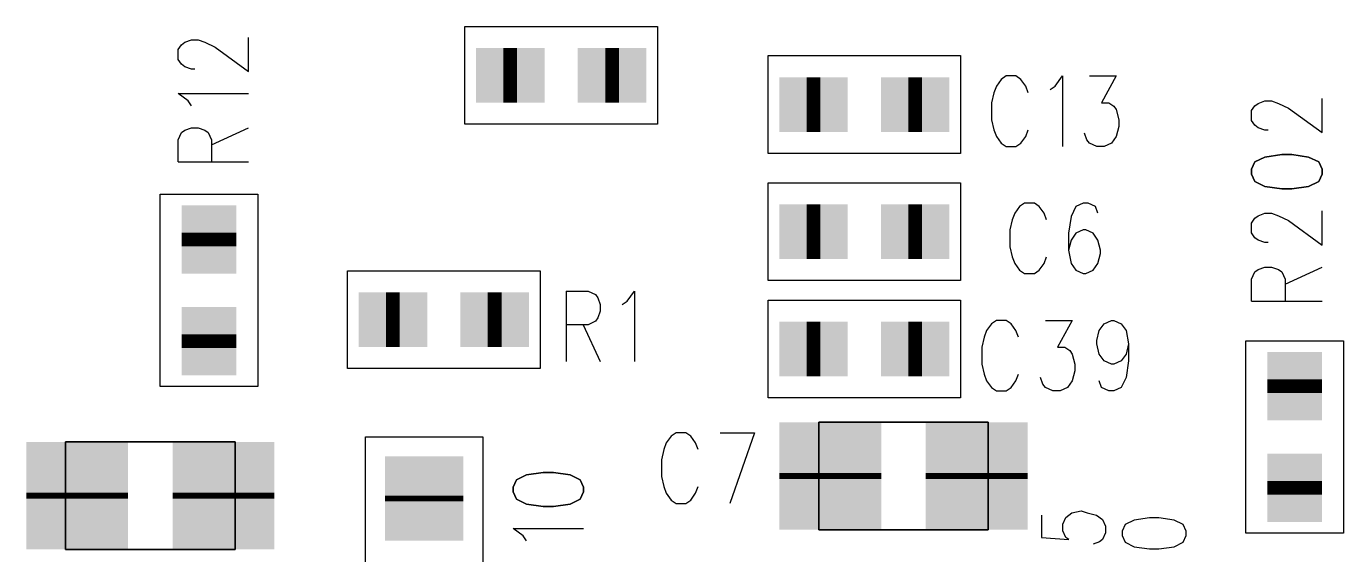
# Model space of a CAD drawing. Extents: x 12040 to 27945, y 10799 to 21199.
# Drawn here: x 17992 to 18665, y 16565 to 16836 of the extents above; entities that cross this region are included whole.
import ezdxf

# ---------------------------------------------------------------- set-up
doc = ezdxf.new("R2010")
doc.units = 0
doc.header["$MEASUREMENT"] = 0
doc.layers.add('ASSYDWGBOT_PHO', color=7, linetype='Continuous')

msp = doc.modelspace()

# ---------------------------------------------------------------- linework, layer by layer
at = {"layer": 'ASSYDWGBOT_PHO'}
for points in [[(18215.79, 16835.63), (18314.211, 16835.63)], [(18215.79, 16785.629), (18215.79, 16835.63)], [(18314.211, 16835.63), (18314.211, 16785.629)], [(18072.58, 16827.499), (18076.019, 16828.751)], [(18076.019, 16828.751), (18079.451, 16828.751)], [(18079.451, 16828.751), (18082.89, 16827.499)], [(18105.23, 16812.5), (18105.23, 16830)], [(18069.139, 16823.75), (18070.86, 16826.25)], [(18069.139, 16818.75), (18069.139, 16823.75)], [(18070.86, 16826.25), (18072.58, 16827.499)], [(18082.89, 16827.499), (18088.051, 16825.001)], [(18088.051, 16825.001), (18105.23, 16812.5)], [(18070.86, 16816.25), (18069.139, 16818.75)], [(18072.58, 16815.001), (18070.86, 16816.25)], [(18076.019, 16813.749), (18072.58, 16815.001)], [(18370.79, 16820.629), (18469.21, 16820.629)], [(18370.79, 16770.63), (18370.79, 16820.629)], [(18469.21, 16820.629), (18469.21, 16770.63)], [(18077.73, 16813.749), (18076.019, 16813.749)], [(18490, 16808.519), (18487.499, 16805.08)], [(18492.5, 16810.23), (18490, 16808.519)], [(18497.499, 16810.23), (18492.5, 16810.23)], [(18500, 16808.519), (18497.499, 16810.23)], [(18502.501, 16805.08), (18500, 16808.519)], [(18517.5, 16805.08), (18521.25, 16810.23)], [(18521.25, 16810.23), (18521.25, 16774.139)], [(18535, 16810.23), (18548.75, 16810.23)], [(18548.75, 16810.23), (18541.25, 16796.48)], [(18486.25, 16801.64), (18485.001, 16796.48)], [(18487.499, 16805.08), (18486.25, 16801.64)], [(18503.75, 16801.64), (18502.501, 16805.08)], [(18514.999, 16803.36), (18517.5, 16805.08)], [(18074.301, 16797.501), (18069.139, 16801.25)], [(18069.139, 16801.25), (18105.23, 16801.25)], [(18076.019, 16795), (18074.301, 16797.501)], [(18485.001, 16796.48), (18485.001, 16787.889)], [(18541.25, 16796.48), (18545, 16796.48)], [(18545, 16796.48), (18547.501, 16794.769)], [(18547.501, 16794.769), (18548.75, 16793.051)], [(18617.889, 16792.5), (18619.61, 16795)], [(18619.61, 16795), (18621.33, 16796.249)], [(18621.33, 16796.249), (18624.769, 16797.501)], [(18624.769, 16797.501), (18628.201, 16797.501)], [(18628.201, 16797.501), (18631.639, 16796.249)], [(18631.639, 16796.249), (18636.801, 16793.751)], [(18653.98, 16781.25), (18653.98, 16798.75)], [(18548.75, 16793.051), (18549.999, 16787.889)], [(18617.889, 16787.5), (18617.889, 16792.5)], [(18636.801, 16793.751), (18653.98, 16781.25)], [(18069.139, 16777.5), (18070.86, 16781.25)], [(18070.86, 16781.25), (18072.58, 16782.499)], [(18072.58, 16782.499), (18076.019, 16783.751)], [(18076.019, 16783.751), (18079.451, 16783.751)], [(18079.451, 16783.751), (18082.89, 16782.499)], [(18082.89, 16782.499), (18084.61, 16781.25)], [(18084.61, 16781.25), (18086.33, 16777.5)], [(18086.33, 16775), (18105.23, 16783.751)], [(18314.211, 16785.629), (18215.79, 16785.629)], [(18485.001, 16787.889), (18486.25, 16782.73)], [(18486.25, 16782.73), (18487.499, 16779.301)], [(18502.501, 16779.301), (18503.75, 16782.73)], [(18549.999, 16784.451), (18548.75, 16779.301)], [(18549.999, 16787.889), (18549.999, 16784.451)], [(18619.61, 16785), (18617.889, 16787.5)], [(18621.33, 16783.751), (18619.61, 16785)], [(18624.769, 16782.499), (18621.33, 16783.751)], [(18626.48, 16782.499), (18624.769, 16782.499)], [(18069.139, 16766.251), (18069.139, 16777.5)], [(18086.33, 16777.5), (18086.33, 16766.251)], [(18487.499, 16779.301), (18490, 16775.86)], [(18490, 16775.86), (18492.5, 16774.139)], [(18497.499, 16774.139), (18500, 16775.86)], [(18500, 16775.86), (18502.501, 16779.301)], [(18533.751, 16777.58), (18532.499, 16781.019)], [(18535, 16775.86), (18533.751, 16777.58)], [(18538.75, 16774.139), (18535, 16775.86)], [(18546.249, 16775.86), (18542.5, 16774.139)], [(18548.75, 16779.301), (18546.249, 16775.86)], [(18469.21, 16770.63), (18370.79, 16770.63)], [(18492.5, 16774.139), (18497.499, 16774.139)], [(18542.5, 16774.139), (18538.75, 16774.139)], [(18069.139, 16766.251), (18105.23, 16766.251)], [(18370.79, 16755.63), (18469.21, 16755.63)], [(18370.79, 16705.629), (18370.79, 16755.63)], [(18469.21, 16755.63), (18469.21, 16705.629)], [(18059.999, 16651.409), (18059.999, 16749.84)], [(18059.999, 16749.84), (18110.001, 16749.84)], [(18110.001, 16749.84), (18110.001, 16651.409)], [(18499.38, 16743.521), (18496.88, 16740.08)], [(18501.881, 16745.23), (18499.38, 16743.521)], [(18506.88, 16745.23), (18501.881, 16745.23)], [(18509.38, 16743.521), (18506.88, 16745.23)], [(18511.881, 16740.08), (18509.38, 16743.521)], [(18528.13, 16743.521), (18525.631, 16738.359)], [(18531.879, 16745.23), (18528.13, 16743.521)], [(18534.38, 16745.23), (18531.879, 16745.23)], [(18538.13, 16743.521), (18534.38, 16745.23)], [(18539.379, 16740.08), (18538.13, 16743.521)], [(18653.98, 16723.749), (18653.98, 16741.249)], [(18495.63, 16736.641), (18494.381, 16731.48)], [(18496.88, 16740.08), (18495.63, 16736.641)], [(18513.13, 16736.641), (18511.881, 16740.08)], [(18525.631, 16738.359), (18524.38, 16729.771)], [(18617.889, 16735.001), (18619.61, 16737.499)], [(18617.889, 16730), (18617.889, 16735.001)], [(18619.61, 16737.499), (18621.33, 16738.75)], [(18621.33, 16738.75), (18624.769, 16740)], [(18624.769, 16740), (18628.201, 16740)], [(18628.201, 16740), (18631.639, 16738.75)], [(18631.639, 16738.75), (18636.801, 16736.25)], [(18636.801, 16736.25), (18653.98, 16723.749)], [(18494.381, 16731.48), (18494.381, 16722.891)], [(18524.38, 16729.771), (18524.38, 16721.17)], [(18528.13, 16729.771), (18525.631, 16726.33)], [(18531.879, 16731.48), (18528.13, 16729.771)], [(18533.131, 16731.48), (18531.879, 16731.48)], [(18536.88, 16729.771), (18533.131, 16731.48)], [(18539.379, 16726.33), (18536.88, 16729.771)], [(18619.61, 16727.501), (18617.889, 16730)], [(18621.33, 16726.25), (18619.61, 16727.501)], [(18494.381, 16722.891), (18495.63, 16717.73)], [(18525.631, 16726.33), (18524.38, 16721.17)], [(18524.38, 16721.17), (18525.631, 16714.3)], [(18540.63, 16721.17), (18539.379, 16726.33)], [(18540.63, 16719.45), (18540.63, 16721.17)], [(18624.769, 16725), (18621.33, 16726.25)], [(18626.48, 16725), (18624.769, 16725)], [(18495.63, 16717.73), (18496.88, 16714.3)], [(18496.88, 16714.3), (18499.38, 16710.859)], [(18509.38, 16710.859), (18511.881, 16714.3)], [(18511.881, 16714.3), (18513.13, 16717.73)], [(18525.631, 16714.3), (18528.13, 16710.859)], [(18536.88, 16710.859), (18539.379, 16714.3)], [(18539.379, 16714.3), (18540.63, 16719.45)], [(18155.79, 16710.63), (18254.21, 16710.63)], [(18155.79, 16660.629), (18155.79, 16710.63)], [(18254.21, 16710.63), (18254.21, 16660.629)], [(18499.38, 16710.859), (18501.881, 16709.141)], [(18501.881, 16709.141), (18506.88, 16709.141)], [(18506.88, 16709.141), (18509.38, 16710.859)], [(18528.13, 16710.859), (18531.879, 16709.141)], [(18531.879, 16709.141), (18533.131, 16709.141)], [(18533.131, 16709.141), (18536.88, 16710.859)], [(18617.889, 16706.249), (18619.61, 16709.999)], [(18619.61, 16709.999), (18621.33, 16711.25)], [(18621.33, 16711.25), (18624.769, 16712.5)], [(18624.769, 16712.5), (18628.201, 16712.5)], [(18628.201, 16712.5), (18631.639, 16711.25)], [(18631.639, 16711.25), (18633.36, 16709.999)], [(18633.36, 16709.999), (18635.08, 16706.249)], [(18635.08, 16703.751), (18653.98, 16712.5)], [(18469.21, 16705.629), (18370.79, 16705.629)], [(18617.889, 16695), (18617.889, 16706.249)], [(18635.08, 16706.249), (18635.08, 16695)], [(18267.5, 16700.23), (18267.5, 16664.141)], [(18267.5, 16700.23), (18278.749, 16700.23)], [(18278.749, 16700.23), (18282.499, 16698.521)], [(18282.499, 16698.521), (18283.751, 16696.8)], [(18283.751, 16696.8), (18285, 16693.359)], [(18296.249, 16693.359), (18298.75, 16695.08)], [(18298.75, 16695.08), (18302.5, 16700.23)], [(18302.5, 16700.23), (18302.5, 16664.141)], [(18370.79, 16695.629), (18469.21, 16695.629)], [(18370.79, 16645.63), (18370.79, 16695.629)], [(18469.21, 16695.629), (18469.21, 16645.63)], [(18617.889, 16695), (18653.98, 16695)], [(18285, 16689.92), (18283.751, 16686.48)], [(18285, 16693.359), (18285, 16689.92)], [(18278.749, 16683.05), (18267.5, 16683.05)], [(18276.251, 16683.05), (18285, 16664.141)], [(18282.499, 16684.771), (18278.749, 16683.05)], [(18283.751, 16686.48), (18282.499, 16684.771)], [(18485.001, 16683.519), (18482.5, 16680.08)], [(18487.499, 16685.23), (18485.001, 16683.519)], [(18492.5, 16685.23), (18487.499, 16685.23)], [(18495.001, 16683.519), (18492.5, 16685.23)], [(18497.499, 16680.08), (18495.001, 16683.519)], [(18512.501, 16685.23), (18526.251, 16685.23)], [(18526.251, 16685.23), (18518.749, 16671.48)], [(18540.001, 16680.08), (18542.5, 16683.519)], [(18542.5, 16683.519), (18546.249, 16685.23)], [(18546.249, 16685.23), (18547.501, 16685.23)], [(18547.501, 16685.23), (18551.25, 16683.519)], [(18551.25, 16683.519), (18553.749, 16680.08)], [(18481.251, 16676.64), (18480, 16671.48)], [(18482.5, 16680.08), (18481.251, 16676.64)], [(18498.751, 16676.64), (18497.499, 16680.08)], [(18538.75, 16674.919), (18540.001, 16680.08)], [(18538.75, 16673.201), (18538.75, 16674.919)], [(18553.749, 16680.08), (18555, 16673.201)], [(18615, 16576.42), (18615, 16674.841)], [(18615, 16674.841), (18665.001, 16674.841)], [(18665.001, 16674.841), (18665.001, 16576.42)], [(18480, 16671.48), (18480, 16662.889)], [(18518.749, 16671.48), (18522.499, 16671.48)], [(18522.499, 16671.48), (18525, 16669.769)], [(18525, 16669.769), (18526.251, 16668.051)], [(18526.251, 16668.051), (18527.5, 16662.889)], [(18540.001, 16668.051), (18538.75, 16673.201)], [(18542.5, 16664.61), (18540.001, 16668.051)], [(18553.749, 16668.051), (18551.25, 16664.61)], [(18555, 16673.201), (18553.749, 16668.051)], [(18555, 16673.201), (18555, 16664.61)], [(18254.21, 16660.629), (18155.79, 16660.629)], [(18480, 16662.889), (18481.251, 16657.73)], [(18527.5, 16662.889), (18527.5, 16659.451)], [(18546.249, 16662.889), (18542.5, 16664.61)], [(18547.501, 16662.889), (18546.249, 16662.889)], [(18551.25, 16664.61), (18547.501, 16662.889)], [(18555, 16664.61), (18553.749, 16656.019)], [(18481.251, 16657.73), (18482.5, 16654.301)], [(18482.5, 16654.301), (18485.001, 16650.86)], [(18495.001, 16650.86), (18497.499, 16654.301)], [(18497.499, 16654.301), (18498.751, 16657.73)], [(18511.25, 16652.58), (18510, 16656.019)], [(18526.251, 16654.301), (18523.75, 16650.86)], [(18527.5, 16659.451), (18526.251, 16654.301)], [(18541.25, 16650.86), (18540.001, 16654.301)], [(18553.749, 16656.019), (18551.25, 16650.86)], [(18110.001, 16651.409), (18059.999, 16651.409)], [(18485.001, 16650.86), (18487.499, 16649.139)], [(18487.499, 16649.139), (18492.5, 16649.139)], [(18492.5, 16649.139), (18495.001, 16650.86)], [(18512.501, 16650.86), (18511.25, 16652.58)], [(18516.251, 16649.139), (18512.501, 16650.86)], [(18520, 16649.139), (18516.251, 16649.139)], [(18523.75, 16650.86), (18520, 16649.139)], [(18545, 16649.139), (18541.25, 16650.86)], [(18547.501, 16649.139), (18545, 16649.139)], [(18551.25, 16650.86), (18547.501, 16649.139)], [(18469.21, 16645.63), (18370.79, 16645.63)], [(18432.911, 16633.181), (18447.09, 16633.181)], [(18323.75, 16627.729), (18321.251, 16626.02)], [(18328.751, 16627.729), (18323.75, 16627.729)], [(18331.249, 16626.02), (18328.751, 16627.729)], [(18346.251, 16627.729), (18363.75, 16627.729)], [(18363.75, 16627.729), (18351.25, 16591.64)], [(18062.09, 16623.18), (18047.911, 16623.18)], [(18165.001, 16495.63), (18165.001, 16625.629)], [(18165.001, 16625.629), (18225, 16625.629)], [(18225, 16625.629), (18225, 16495.63)], [(18318.75, 16622.58), (18317.499, 16619.141)], [(18321.251, 16626.02), (18318.75, 16622.58)], [(18333.75, 16622.58), (18331.249, 16626.02)], [(18334.999, 16619.141), (18333.75, 16622.58)], [(18317.499, 16619.141), (18316.25, 16613.979)], [(18316.25, 16613.979), (18316.25, 16605.391)], [(18316.25, 16605.391), (18317.499, 16600.229)], [(18317.499, 16600.229), (18318.75, 16596.8)], [(18333.75, 16596.8), (18334.999, 16600.229)], [(18318.75, 16596.8), (18321.251, 16593.361)], [(18321.251, 16593.361), (18323.75, 16591.64)], [(18328.751, 16591.64), (18331.249, 16593.361)], [(18331.249, 16593.361), (18333.75, 16596.8)], [(18323.75, 16591.64), (18328.751, 16591.64)], [(18522.97, 16584.49), (18526.091, 16586.76)], [(18526.091, 16586.76), (18530.781, 16587.9)], [(18530.781, 16587.9), (18533.911, 16586.76)], [(18533.911, 16586.76), (18538.589, 16585.63)], [(18510.469, 16585.63), (18510.469, 16574.261)], [(18521.41, 16581.079), (18522.97, 16584.49)], [(18521.41, 16577.669), (18521.41, 16581.079)], [(18538.589, 16585.63), (18541.719, 16583.349)], [(18541.719, 16583.349), (18543.28, 16579.941)], [(18543.28, 16579.941), (18543.28, 16576.53)], [(18553.28, 16580.851), (18551.72, 16577.44)], [(18557.97, 16583.13), (18553.28, 16580.851)], [(18565.781, 16584.261), (18557.97, 16583.13)], [(18570.471, 16584.261), (18565.781, 16584.261)], [(18578.279, 16583.13), (18570.471, 16584.261)], [(18582.97, 16580.851), (18578.279, 16583.13)], [(18584.53, 16577.44), (18582.97, 16580.851)], [(18245.55, 16575.001), (18240.391, 16578.751)], [(18240.391, 16578.751), (18276.48, 16578.751)], [(18247.271, 16572.5), (18245.55, 16575.001)], [(18432.911, 16578.07), (18447.09, 16578.07)], [(18510.469, 16574.261), (18524.53, 16573.13)], [(18522.97, 16574.261), (18521.41, 16577.669)], [(18524.53, 16573.13), (18522.97, 16574.261)], [(18541.719, 16573.13), (18540.159, 16571.989)], [(18543.28, 16576.53), (18541.719, 16573.13)], [(18551.72, 16577.44), (18551.72, 16575.171)], [(18551.72, 16575.171), (18553.28, 16571.76)], [(18582.97, 16571.76), (18584.53, 16575.171)], [(18584.53, 16575.171), (18584.53, 16577.44)], [(18665.001, 16576.42), (18615, 16576.42)], [(18062.09, 16568.069), (18047.911, 16568.069)], [(18540.159, 16571.989), (18537.029, 16570.85)], [(18553.28, 16571.76), (18557.97, 16569.49)], [(18557.97, 16569.49), (18565.781, 16568.35)], [(18565.781, 16568.35), (18570.471, 16568.35)], [(18570.471, 16568.35), (18578.279, 16569.49)], [(18578.279, 16569.49), (18582.97, 16571.76)]]:
    msp.add_lwpolyline(points, dxfattribs=at)
for points, const_width in [([(18235.5, 16810.631), (18242.5, 16810.631)], 28), ([(18235.5, 16810.631), (18242.5, 16810.631)], 28), ([(18287.5, 16810.631), (18294.5, 16810.631)], 28), ([(18287.5, 16810.631), (18294.5, 16810.631)], 28), ([(18390.499, 16795.63), (18397.499, 16795.63)], 28), ([(18390.499, 16795.63), (18397.499, 16795.63)], 28), ([(18442.499, 16795.63), (18449.499, 16795.63)], 28), ([(18442.499, 16795.63), (18449.499, 16795.63)], 28), ([(18084.999, 16730.129), (18084.999, 16723.129)], 28), ([(18084.999, 16730.129), (18084.999, 16723.129)], 28), ([(18390.499, 16730.631), (18397.499, 16730.631)], 28), ([(18390.499, 16730.631), (18397.499, 16730.631)], 28), ([(18442.499, 16730.631), (18449.499, 16730.631)], 28), ([(18442.499, 16730.631), (18449.499, 16730.631)], 28), ([(18175.501, 16685.631), (18182.501, 16685.631)], 28), ([(18175.501, 16685.631), (18182.501, 16685.631)], 28), ([(18227.501, 16685.631), (18234.501, 16685.631)], 28), ([(18227.501, 16685.631), (18234.501, 16685.631)], 28), ([(18084.999, 16678.129), (18084.999, 16671.129)], 28), ([(18084.999, 16678.129), (18084.999, 16671.129)], 28), ([(18390.499, 16670.63), (18397.499, 16670.63)], 28), ([(18390.499, 16670.63), (18397.499, 16670.63)], 28), ([(18442.499, 16670.63), (18449.499, 16670.63)], 28), ([(18442.499, 16670.63), (18449.499, 16670.63)], 28), ([(18639.999, 16648.13), (18639.999, 16655.13)], 28), ([(18639.999, 16648.13), (18639.999, 16655.13)], 28), ([(18402.599, 16604.13), (18402.599, 16607.13)], 52), ([(18477.4, 16604.13), (18477.4, 16607.13)], 52), ([(18017.599, 16597.13), (18017.599, 16594.13)], 52), ([(18092.4, 16597.13), (18092.4, 16594.13)], 52), ([(18195, 16595.631), (18195, 16592.63)], 40), ([(18639.999, 16596.13), (18639.999, 16603.13)], 28), ([(18639.999, 16596.13), (18639.999, 16603.13)], 28)]:
    msp.add_lwpolyline(points, dxfattribs=dict(at, const_width=const_width))
for points in [[(18624.769, 16768.749), (18619.61, 16766.251)], [(18633.36, 16770), (18624.769, 16768.749)], [(18638.519, 16770), (18633.36, 16770)], [(18647.11, 16768.749), (18638.519, 16770)], [(18652.269, 16766.251), (18647.11, 16768.749)], [(18619.61, 16766.251), (18617.889, 16762.501)], [(18617.889, 16762.501), (18617.889, 16760)], [(18653.98, 16762.501), (18652.269, 16766.251)], [(18653.98, 16760), (18653.98, 16762.501)], [(18617.889, 16760), (18619.61, 16756.25)], [(18619.61, 16756.25), (18624.769, 16753.75)], [(18647.11, 16753.75), (18652.269, 16756.25)], [(18652.269, 16756.25), (18653.98, 16760)], [(18624.769, 16753.75), (18633.36, 16752.501)], [(18633.36, 16752.501), (18638.519, 16752.501)], [(18638.519, 16752.501), (18647.11, 16753.75)], [(18396.69, 16633.181), (18483.311, 16633.181)], [(18396.69, 16578.07), (18396.69, 16633.181)], [(18483.311, 16633.181), (18483.311, 16578.07)], [(18011.69, 16568.069), (18011.69, 16623.18)], [(18011.69, 16623.18), (18098.31, 16623.18)], [(18098.31, 16623.18), (18098.31, 16568.069)], [(18247.271, 16606.251), (18242.109, 16603.75)], [(18255.859, 16607.5), (18247.271, 16606.251)], [(18261.021, 16607.5), (18255.859, 16607.5)], [(18269.609, 16606.251), (18261.021, 16607.5)], [(18274.771, 16603.75), (18269.609, 16606.251)], [(18242.109, 16603.75), (18240.391, 16600)], [(18240.391, 16600), (18240.391, 16597.5)], [(18276.48, 16600), (18274.771, 16603.75)], [(18276.48, 16597.5), (18276.48, 16600)], [(18240.391, 16597.5), (18242.109, 16593.75)], [(18242.109, 16593.75), (18247.271, 16591.249)], [(18269.609, 16591.249), (18274.771, 16593.75)], [(18274.771, 16593.75), (18276.48, 16597.5)], [(18247.271, 16591.249), (18255.859, 16590)], [(18255.859, 16590), (18261.021, 16590)], [(18261.021, 16590), (18269.609, 16591.249)], [(18483.311, 16578.07), (18396.69, 16578.07)], [(18098.31, 16568.069), (18011.69, 16568.069)]]:
    msp.add_lwpolyline(points, close=True, dxfattribs=at)
for points in [[(18249.5, 16824.631), (18249.5, 16796.631), (18221.5, 16824.631), (18221.5, 16796.631)], [(18249.5, 16824.631), (18249.5, 16796.631), (18221.5, 16824.631), (18221.5, 16796.631)], [(18228.5, 16796.631), (18228.5, 16824.631), (18256.5, 16796.631), (18256.5, 16824.631)], [(18228.5, 16796.631), (18228.5, 16824.631), (18256.5, 16796.631), (18256.5, 16824.631)], [(18301.5, 16824.631), (18301.5, 16796.631), (18273.5, 16824.631), (18273.5, 16796.631)], [(18301.5, 16824.631), (18301.5, 16796.631), (18273.5, 16824.631), (18273.5, 16796.631)], [(18280.5, 16796.631), (18280.5, 16824.631), (18308.5, 16796.631), (18308.5, 16824.631)], [(18280.5, 16796.631), (18280.5, 16824.631), (18308.5, 16796.631), (18308.5, 16824.631)], [(18404.499, 16809.63), (18404.499, 16781.63), (18376.499, 16809.63), (18376.499, 16781.63)], [(18404.499, 16809.63), (18404.499, 16781.63), (18376.499, 16809.63), (18376.499, 16781.63)], [(18383.499, 16781.63), (18383.499, 16809.63), (18411.499, 16781.63), (18411.499, 16809.63)], [(18383.499, 16781.63), (18383.499, 16809.63), (18411.499, 16781.63), (18411.499, 16809.63)], [(18456.499, 16809.63), (18456.499, 16781.63), (18428.499, 16809.63), (18428.499, 16781.63)], [(18456.499, 16809.63), (18456.499, 16781.63), (18428.499, 16809.63), (18428.499, 16781.63)], [(18435.499, 16781.63), (18435.499, 16809.63), (18463.499, 16781.63), (18463.499, 16809.63)], [(18435.499, 16781.63), (18435.499, 16809.63), (18463.499, 16781.63), (18463.499, 16809.63)], [(18098.999, 16716.129), (18070.999, 16716.129), (18098.999, 16744.129), (18070.999, 16744.129)], [(18098.999, 16716.129), (18070.999, 16716.129), (18098.999, 16744.129), (18070.999, 16744.129)], [(18404.499, 16744.631), (18404.499, 16716.631), (18376.499, 16744.631), (18376.499, 16716.631)], [(18404.499, 16744.631), (18404.499, 16716.631), (18376.499, 16744.631), (18376.499, 16716.631)], [(18383.499, 16716.631), (18383.499, 16744.631), (18411.499, 16716.631), (18411.499, 16744.631)], [(18383.499, 16716.631), (18383.499, 16744.631), (18411.499, 16716.631), (18411.499, 16744.631)], [(18456.499, 16744.631), (18456.499, 16716.631), (18428.499, 16744.631), (18428.499, 16716.631)], [(18456.499, 16744.631), (18456.499, 16716.631), (18428.499, 16744.631), (18428.499, 16716.631)], [(18435.499, 16716.631), (18435.499, 16744.631), (18463.499, 16716.631), (18463.499, 16744.631)], [(18435.499, 16716.631), (18435.499, 16744.631), (18463.499, 16716.631), (18463.499, 16744.631)], [(18070.999, 16737.129), (18098.999, 16737.129), (18070.999, 16709.129), (18098.999, 16709.129)], [(18070.999, 16737.129), (18098.999, 16737.129), (18070.999, 16709.129), (18098.999, 16709.129)], [(18189.501, 16699.631), (18189.501, 16671.631), (18161.501, 16699.631), (18161.501, 16671.631)], [(18189.501, 16699.631), (18189.501, 16671.631), (18161.501, 16699.631), (18161.501, 16671.631)], [(18168.501, 16671.631), (18168.501, 16699.631), (18196.501, 16671.631), (18196.501, 16699.631)], [(18168.501, 16671.631), (18168.501, 16699.631), (18196.501, 16671.631), (18196.501, 16699.631)], [(18241.501, 16699.631), (18241.501, 16671.631), (18213.501, 16699.631), (18213.501, 16671.631)], [(18241.501, 16699.631), (18241.501, 16671.631), (18213.501, 16699.631), (18213.501, 16671.631)], [(18220.501, 16671.631), (18220.501, 16699.631), (18248.501, 16671.631), (18248.501, 16699.631)], [(18220.501, 16671.631), (18220.501, 16699.631), (18248.501, 16671.631), (18248.501, 16699.631)], [(18098.999, 16664.129), (18070.999, 16664.129), (18098.999, 16692.129), (18070.999, 16692.129)], [(18098.999, 16664.129), (18070.999, 16664.129), (18098.999, 16692.129), (18070.999, 16692.129)], [(18070.999, 16685.129), (18098.999, 16685.129), (18070.999, 16657.129), (18098.999, 16657.129)], [(18070.999, 16685.129), (18098.999, 16685.129), (18070.999, 16657.129), (18098.999, 16657.129)], [(18404.499, 16684.63), (18404.499, 16656.63), (18376.499, 16684.63), (18376.499, 16656.63)], [(18404.499, 16684.63), (18404.499, 16656.63), (18376.499, 16684.63), (18376.499, 16656.63)], [(18383.499, 16656.63), (18383.499, 16684.63), (18411.499, 16656.63), (18411.499, 16684.63)], [(18383.499, 16656.63), (18383.499, 16684.63), (18411.499, 16656.63), (18411.499, 16684.63)], [(18456.499, 16684.63), (18456.499, 16656.63), (18428.499, 16684.63), (18428.499, 16656.63)], [(18456.499, 16684.63), (18456.499, 16656.63), (18428.499, 16684.63), (18428.499, 16656.63)], [(18435.499, 16656.63), (18435.499, 16684.63), (18463.499, 16656.63), (18463.499, 16684.63)], [(18435.499, 16656.63), (18435.499, 16684.63), (18463.499, 16656.63), (18463.499, 16684.63)], [(18653.999, 16641.13), (18625.999, 16641.13), (18653.999, 16669.13), (18625.999, 16669.13)], [(18653.999, 16641.13), (18625.999, 16641.13), (18653.999, 16669.13), (18625.999, 16669.13)], [(18625.999, 16662.13), (18653.999, 16662.13), (18625.999, 16634.13), (18653.999, 16634.13)], [(18625.999, 16662.13), (18653.999, 16662.13), (18625.999, 16634.13), (18653.999, 16634.13)], [(18428.599, 16581.13), (18376.599, 16581.13), (18428.599, 16633.13), (18376.599, 16633.13)], [(18503.4, 16581.13), (18451.4, 16581.13), (18503.4, 16633.13), (18451.4, 16633.13)], [(18376.599, 16630.13), (18428.599, 16630.13), (18376.599, 16578.13), (18428.599, 16578.13)], [(18451.4, 16630.13), (18503.4, 16630.13), (18451.4, 16578.13), (18503.4, 16578.13)], [(18043.599, 16571.13), (17991.599, 16571.13), (18043.599, 16623.13), (17991.599, 16623.13)], [(17991.599, 16620.13), (18043.599, 16620.13), (17991.599, 16568.13), (18043.599, 16568.13)], [(18118.4, 16571.13), (18066.4, 16571.13), (18118.4, 16623.13), (18066.4, 16623.13)], [(18066.4, 16620.13), (18118.4, 16620.13), (18066.4, 16568.13), (18118.4, 16568.13)], [(18215, 16575.631), (18175, 16575.631), (18215, 16615.631), (18175, 16615.631)], [(18653.999, 16589.13), (18625.999, 16589.13), (18653.999, 16617.13), (18625.999, 16617.13)], [(18653.999, 16589.13), (18625.999, 16589.13), (18653.999, 16617.13), (18625.999, 16617.13)], [(18175, 16612.63), (18215, 16612.63), (18175, 16572.63), (18215, 16572.63)], [(18625.999, 16610.13), (18653.999, 16610.13), (18625.999, 16582.13), (18653.999, 16582.13)], [(18625.999, 16610.13), (18653.999, 16610.13), (18625.999, 16582.13), (18653.999, 16582.13)]]:
    msp.add_solid(points, dxfattribs=at)

doc.saveas('drawing.dxf')
